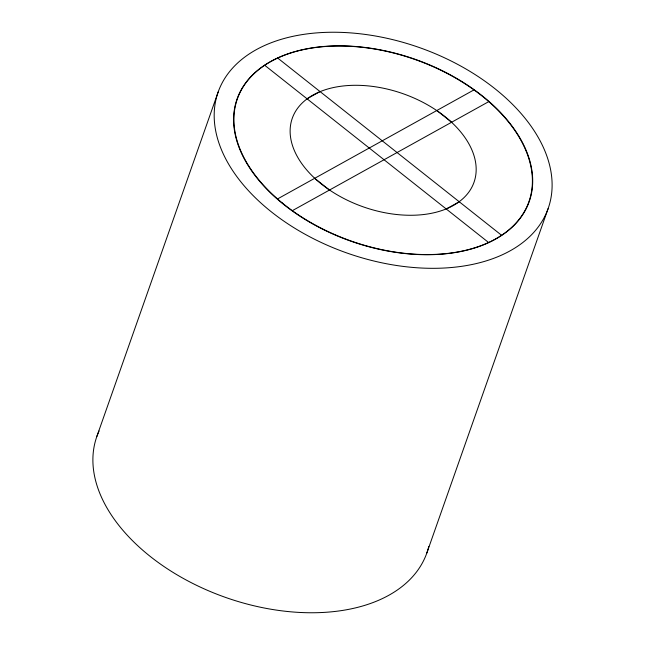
<?xml version="1.0" encoding="UTF-8"?>
<svg xmlns="http://www.w3.org/2000/svg" width="645" height="645" viewBox="0 0 645 645"><rect width="100%" height="100%" fill="white"/><g stroke="black" fill="none" stroke-linecap="round" stroke-linejoin="round"><path stroke-width="0.97" d="M96.871 436.415L218.171 91.977M426.829 553.023L548.129 208.585A174.98 108.924 19.4 0 0 332.24 32.242A174.98 108.924 19.4 0 0 269.078 210.02A174.98 108.924 19.4 0 0 548.129 208.585M307.036 98.79L320.041 91.574M277.519 198.942L473.962 89.897M292.338 210.665L488.781 101.62M446.251 208.988L459.256 201.772M436.818 110.513L451.629 122.244M277.705 58.058L501.592 235.288M264.708 65.274L488.588 242.504M314.663 178.318L329.482 190.049M428.796 546.46A174.98 108.924 19.4 0 1 226.121 597.617A174.98 108.924 19.4 0 1 99.072 430.981M284.453 205.062A154.695 96.299 19.4 0 0 495.433 239.166A154.695 96.299 19.4 0 0 481.839 95.5A154.695 96.299 19.4 0 0 270.86 61.396A154.695 96.299 19.4 0 0 284.453 205.062M282.381 203.054A154.566 96.218 19.4 0 0 528.884 201.78A154.566 96.218 19.4 0 0 338.182 46.013A154.566 96.218 19.4 0 0 282.381 203.054M320.404 183.22A96.331 59.969 19.4 0 0 473.994 182.333A96.331 59.969 19.4 0 0 355.048 85.293A96.331 59.969 19.4 0 0 320.404 183.22"/></g></svg>
